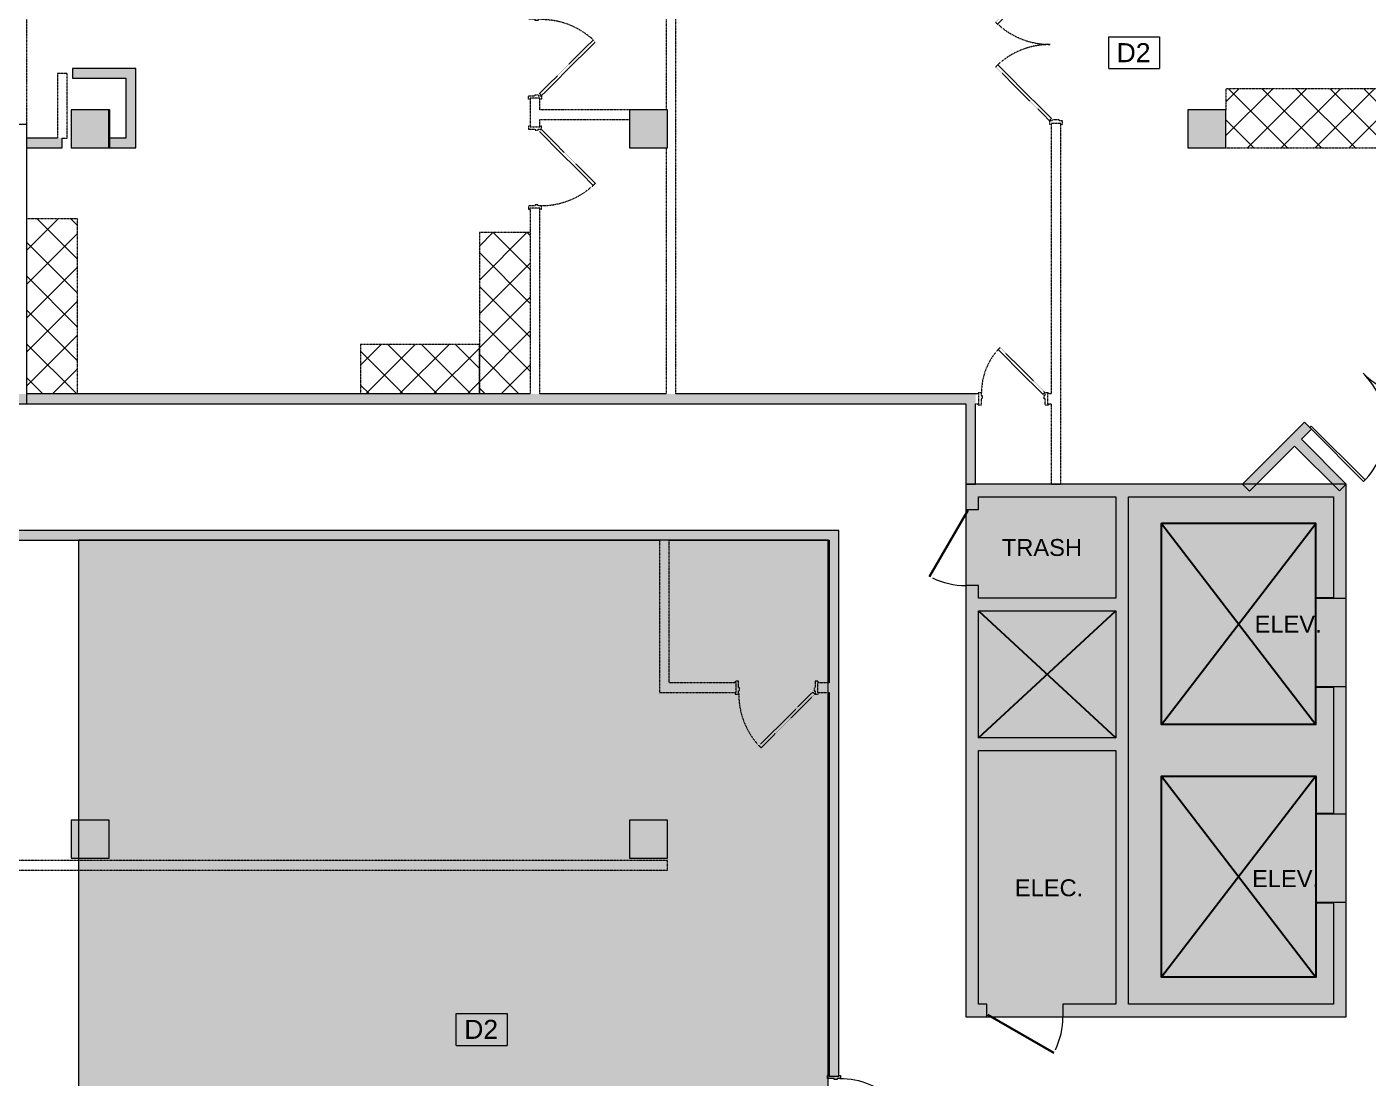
# Model space of a CAD drawing. Header units: inches. Extents: x 624 to 3494, y -709 to 770.
# Drawn here: x 2458 to 3092, y -113 to 384 of the extents above; entities that cross this region are included whole.
import ezdxf

# ---------------------------------------------------------------- set-up
doc = ezdxf.new("R2010")
doc.units = ezdxf.units.IN
doc.header["$MEASUREMENT"] = 0
doc.linetypes.add('Demolished', pattern=[0.1875, 0.125, -0.0625])
for name, color, linetype, lineweight in [('A-ANNO-KEYN', 231, 'Continuous', 9), ('A-COLS', 52, 'Continuous', 13), ('A-DETL-GENF', 92, 'Continuous', 9), ('A-DETL-THIN', 151, 'Continuous', 9), ('A-DOOR', 31, 'Demolished', 9), ('A-WALL', 113, 'Continuous', 13), ('A-WALL-PATT', 111, 'Continuous', 13), ('bb$0$A-0-DOOR-S', 7, 'Continuous', 9), ('bb$0$A-BBASE', 250, 'Continuous', 30), ('dp$0$A-WALL-EXST', 7, 'Continuous', 9), ('I-WALL', 2, 'Continuous', 13), ('Q-CASE', 31, 'Demolished', 9), ('S-COLS', 52, 'Continuous', 13)]:
    doc.layers.add(name, color=color, linetype=linetype, lineweight=lineweight)
doc.styles.add('Arial', font='arial.ttf', dxfattribs={"height": 8.0064})
doc.styles.add('Arial_1', font='arial.ttf', dxfattribs={"height": 9})
pattern_1 = [(45, (0, 0), (-8.01223, 8.01223), []), (135, (0, 0), (-8.01223, -8.01223), [])]

# ---------------------------------------------------------------- blocks, each defined once
blk = doc.blocks.new('1951 Kidwell_Linked_dwg_bb$0$CS_SNG30-7240414-5TH FLOOR DEMOLITION')
at = {"layer": 'bb$0$A-0-DOOR-S'}
blk.add_arc((160, -84), 36, 334.23067, 0, dxfattribs=at)
at = {"layer": 'bb$0$A-BBASE'}
for p, q in [((160.56, -83.03), (191.74, -101.03)), ((191.74, -101.03), (160.56, -83.03))]:
    blk.add_line(p, q, dxfattribs=at)
blk = doc.blocks.new('1951 Kidwell_Linked_dwg_bb$0$CS_SNG30-7240416-5TH FLOOR DEMOLITION')
at = {"layer": 'bb$0$A-0-DOOR-S'}
blk.add_arc((150, 156), 36, 244.23067, 270, dxfattribs=at)
at = {"layer": 'bb$0$A-BBASE'}
for p, q in [((150.97, 155.44), (132.97, 124.26)), ((132.97, 124.26), (150.97, 155.44))]:
    blk.add_line(p, q, dxfattribs=at)
blk = doc.blocks.new('1951 Kidwell_Linked_dwg_bb-7240425-5TH FLOOR DEMOLITION')
at = {"layer": 'bb$0$A-BBASE'}
blk.add_hatch(color=256, dxfattribs=at).paths.add_polyline_path([(-255, 327), (-255, 345), (-255.1, 345), (-255.1, 327)], flags=0)
for p, q in [((-255, 345), (-255.1, 345)), ((-255.1, 345), (-255.1, 327)), ((-255, 327), (-255, 345)), ((-255.1, 327), (-255, 327)), ((-255.1, 327), (-255, 327)), ((156, 108), (221, 48)), ((156, 48), (221, 108)), ((324, 114), (315.62, 114)), ((315.62, 72), (324, 72)), ((315.62, 29.82), (315.62, -65.3)), ((324, 12), (315.62, 12)), ((315.62, -30), (324, -30))]:
    blk.add_line(p, q, dxfattribs=at)
at = {"layer": 'bb$0$A-BBASE', "flags": 128}
for points in [[(-255, 331.62), (-255, 345), (-255.1, 345)], [(242.58, 54.18), (315.62, 149.3), (242.58, 149.3)], [(315.62, 54.18), (242.58, 54.18), (242.58, 149.3), (315.62, 54.18), (315.62, 149.3)], [(242.58, 29.82), (315.62, 29.82), (242.58, -65.3), (242.58, 29.82), (315.62, -65.3), (242.58, -65.3)]]:
    blk.add_lwpolyline(points, dxfattribs=at)
for name in ['1951 Kidwell_Linked_dwg_bb$0$CS_SNG30-7240416-5TH FLOOR DEMOLITION', '1951 Kidwell_Linked_dwg_bb$0$CS_SNG30-7240414-5TH FLOOR DEMOLITION']:
    blk.add_blockref(name, (0, 0))
at = {"layer": 'bb$0$A-BBASE', "color": 7, "char_height": 8.006, "attachment_point": 2, "line_spacing_factor": 0.941778, "style": 'Arial'}
for s, insert, width in [('TRASH', (186.07, 141.99), 45.188), ('ELEV.', (302.51, 105.74), 37.9344), ('ELEC.', (189.43, -18.97), 38.6205), ('ELEV.', (301.28, -14.64), 37.9344)]:
    blk.add_mtext(s, dxfattribs=dict(at, insert=insert, width=width))
blk = doc.blocks.new('1951 Kidwell_Linked_dwg_bb$0$CS_SNG30-7240444-5TH FLOOR DEMOLITION')
at = {"layer": 'bb$0$A-0-DOOR-S'}
blk.add_arc((160, -84), 36, 334.23067, 0, dxfattribs=at)
at = {"layer": 'bb$0$A-BBASE'}
for p, q in [((160.56, -83.03), (191.74, -101.03)), ((191.74, -101.03), (160.56, -83.03))]:
    blk.add_line(p, q, dxfattribs=at)
blk = doc.blocks.new('1951 Kidwell_Linked_dwg_bb$0$CS_SNG30-7240446-5TH FLOOR DEMOLITION')
at = {"layer": 'bb$0$A-0-DOOR-S'}
blk.add_arc((150, 156), 36, 244.23067, 270, dxfattribs=at)
at = {"layer": 'bb$0$A-BBASE'}
for p, q in [((150.97, 155.44), (132.97, 124.26)), ((132.97, 124.26), (150.97, 155.44))]:
    blk.add_line(p, q, dxfattribs=at)
blk = doc.blocks.new('1951 Kidwell_Linked_dwg-6963106-5TH FLOOR DEMOLITION')
at = {"layer": 'bb$0$A-BBASE'}
blk.add_hatch(color=256, dxfattribs=at).paths.add_polyline_path([(-255, 327), (-255, 345), (-255.1, 345), (-255.1, 327)], flags=0)
for p, q in [((-255, 345), (-255.1, 345)), ((-255.1, 345), (-255.1, 327)), ((-255, 327), (-255, 345)), ((-255.1, 327), (-255, 327)), ((-255.1, 327), (-255, 327)), ((156, 108), (221, 48)), ((156, 48), (221, 108)), ((324, 114), (315.62, 114)), ((315.62, 72), (324, 72)), ((315.62, 29.82), (315.62, -65.3)), ((324, 12), (315.62, 12)), ((315.62, -30), (324, -30))]:
    blk.add_line(p, q, dxfattribs=at)
at = {"layer": 'bb$0$A-BBASE', "flags": 128}
for points in [[(-255, 331.62), (-255, 345), (-255.1, 345)], [(242.58, 54.18), (315.62, 149.3), (242.58, 149.3)], [(315.62, 54.18), (242.58, 54.18), (242.58, 149.3), (315.62, 54.18), (315.62, 149.3)], [(242.58, 29.82), (315.62, 29.82), (242.58, -65.3), (242.58, 29.82), (315.62, -65.3), (242.58, -65.3)]]:
    blk.add_lwpolyline(points, dxfattribs=at)
for name in ['1951 Kidwell_Linked_dwg_bb-7240425-5TH FLOOR DEMOLITION', '1951 Kidwell_Linked_dwg_bb$0$CS_SNG30-7240446-5TH FLOOR DEMOLITION', '1951 Kidwell_Linked_dwg_bb$0$CS_SNG30-7240444-5TH FLOOR DEMOLITION']:
    blk.add_blockref(name, (0, 0))
at = {"layer": 'bb$0$A-BBASE', "color": 7, "char_height": 8.006, "attachment_point": 2, "line_spacing_factor": 0.941778, "style": 'Arial'}
for s, insert, width in [('TRASH', (186.07, 141.99), 45.188), ('ELEV.', (302.51, 105.74), 37.9344), ('ELEC.', (189.43, -18.97), 38.6205), ('ELEV.', (301.28, -14.64), 37.9344)]:
    blk.add_mtext(s, dxfattribs=dict(at, insert=insert, width=width))
blk = doc.blocks.new('Door - Single - Solid Door-6962098-5TH FLOOR DEMOLITION')
at = {"layer": 'A-DOOR', "color": 50, "lineweight": 20}
for p, q in [((-15.63, 2.97), (-14.13, 2.97)), ((-15.63, 2.22), (-15.63, 2.97)), ((-14.13, 2.97), (-14.13, -0.15)), ((22.12, 2.97), (23.62, 2.97)), ((22.12, -0.15), (22.12, 2.97)), ((23.62, 2.97), (23.62, 2.22)), ((-15.63, -3.15), (-15.63, -2.4)), ((-14.13, -3.15), (-15.63, -3.15)), ((-14.13, -0.15), (-13.63, -0.15)), ((-14.13, -1.65), (-14.13, -3.15)), ((-13.63, -1.65), (-14.13, -1.65)), ((-13.03, -2.18), (-14.01, -3.15)), ((-14.01, -3.15), (11.45, -28.61)), ((-13.63, -0.15), (-13.63, -1.65)), ((12.42, -27.63), (-13.03, -2.18)), ((21.62, -0.15), (22.12, -0.15)), ((21.62, -1.65), (21.62, -0.15)), ((22.12, -1.65), (21.62, -1.65)), ((22.12, -3.15), (22.12, -1.65)), ((23.62, -3.15), (22.12, -3.15)), ((23.62, -2.4), (23.62, -3.15)), ((11.45, -28.61), (12.42, -27.63))]:
    blk.add_line(p, q, dxfattribs=at)
at = {"layer": 'A-DOOR', "color": 7}
blk.add_arc((-14.01, -3.15), 36, 315, 0.5, dxfattribs=at)
blk = doc.blocks.new('Door - Single - Solid Door-6962101-5TH FLOOR DEMOLITION')
at = {"layer": 'A-DOOR', "color": 50, "lineweight": 20}
for p, q in [((-14.01, 3.15), (11.45, 28.61)), ((12.42, 27.63), (-13.03, 2.18)), ((11.45, 28.61), (12.42, 27.63)), ((-15.63, 3.15), (-15.63, 2.4)), ((-14.13, 3.15), (-15.63, 3.15)), ((-14.13, 1.65), (-14.13, 3.15)), ((-13.63, 1.65), (-14.13, 1.65)), ((-14.13, -2.97), (-14.13, 0.15)), ((-14.13, 0.15), (-13.63, 0.15)), ((-13.03, 2.18), (-14.01, 3.15)), ((-13.63, 0.15), (-13.63, 1.65)), ((22.12, 1.65), (21.62, 1.65)), ((21.62, 1.65), (21.62, 0.15)), ((21.62, 0.15), (22.12, 0.15)), ((23.62, 3.15), (22.12, 3.15)), ((22.12, 3.15), (22.12, 1.65)), ((22.12, 0.15), (22.12, -2.97)), ((23.62, 2.4), (23.62, 3.15)), ((-15.63, -2.22), (-15.63, -2.97)), ((-15.63, -2.97), (-14.13, -2.97)), ((22.12, -2.97), (23.62, -2.97)), ((23.62, -2.97), (23.62, -2.22))]:
    blk.add_line(p, q, dxfattribs=at)
at = {"layer": 'A-DOOR', "color": 7}
blk.add_arc((-14.01, 3.15), 36, 359.5, 45, dxfattribs=at)
blk = doc.blocks.new('Door - Single - Solid Door-V5-5TH FLOOR DEMOLITION')
at = {"layer": 'A-DOOR', "color": 50, "lineweight": 20}
for p, q in [((-14.01, 3.15), (11.45, 28.61)), ((12.42, 27.63), (-13.03, 2.18)), ((11.45, 28.61), (12.42, 27.63)), ((-15.63, 3.15), (-15.63, 2.4)), ((-14.13, 3.15), (-15.63, 3.15)), ((-14.13, 1.65), (-14.13, 3.15)), ((-13.63, 1.65), (-14.13, 1.65)), ((-14.13, -2.97), (-14.13, 0.15)), ((-14.13, 0.15), (-13.63, 0.15)), ((-13.03, 2.18), (-14.01, 3.15)), ((-13.63, 0.15), (-13.63, 1.65)), ((22.12, 1.65), (21.62, 1.65)), ((21.62, 1.65), (21.62, 0.15)), ((21.62, 0.15), (22.12, 0.15)), ((23.62, 3.15), (22.12, 3.15)), ((22.12, 3.15), (22.12, 1.65)), ((22.12, 0.15), (22.12, -2.97)), ((23.62, 2.4), (23.62, 3.15)), ((-15.63, -2.22), (-15.63, -2.97)), ((-15.63, -2.97), (-14.13, -2.97)), ((22.12, -2.97), (23.62, -2.97)), ((23.62, -2.97), (23.62, -2.22))]:
    blk.add_line(p, q, dxfattribs=at)
at = {"layer": 'A-DOOR', "color": 7}
blk.add_arc((-14.01, 3.15), 36, 359.5, 45, dxfattribs=at)
blk = doc.blocks.new('Door - Single - Solid Door-7296942-5TH FLOOR DEMOLITION')
at = {"layer": 'A-DOOR', "linetype": 'Continuous', "lineweight": 13}
h = blk.add_hatch(color=130, dxfattribs=at)
h.paths.add_polyline_path([(-15.63, 2.97), (-15.63, 2.22), (-15.26, 2.22), (-15.26, -2.4), (-15.63, -2.4), (-15.63, -3.15), (-14.13, -3.15), (-14.13, -1.65), (-13.63, -1.65), (-13.63, -0.15), (-14.13, -0.15), (-14.13, 2.97), (-15.26, 2.97)], flags=0)
h.paths.add_polyline_path([(21.62, -0.15), (21.62, -1.65), (22.12, -1.65), (22.12, -3.15), (23.62, -3.15), (23.62, -2.4), (23.24, -2.4), (23.24, 2.22), (23.62, 2.22), (23.6, 2.97), (22.12, 2.97), (22.12, -0.15)], flags=0)
at = {"layer": 'A-DOOR', "color": 8, "linetype": 'Continuous', "lineweight": 20}
for p, q in [((-15.63, 2.97), (-14.13, 2.97)), ((-15.63, 2.22), (-15.63, 2.97)), ((-14.13, 2.97), (-14.13, -0.15)), ((22.12, 2.97), (23.62, 2.97)), ((22.12, -0.15), (22.12, 2.97)), ((23.62, 2.97), (23.62, 2.22)), ((-15.63, -3.15), (-15.63, -2.4)), ((-14.13, -3.15), (-15.63, -3.15)), ((-14.13, -0.15), (-13.63, -0.15)), ((-14.13, -1.65), (-14.13, -3.15)), ((-13.63, -1.65), (-14.13, -1.65)), ((-13.03, -2.18), (-14.01, -3.15)), ((-14.01, -3.15), (11.45, -28.61)), ((-13.63, -0.15), (-13.63, -1.65)), ((12.42, -27.63), (-13.03, -2.18)), ((21.62, -0.15), (22.12, -0.15)), ((21.62, -1.65), (21.62, -0.15)), ((22.12, -1.65), (21.62, -1.65)), ((22.12, -3.15), (22.12, -1.65)), ((23.62, -3.15), (22.12, -3.15)), ((23.62, -2.4), (23.62, -3.15)), ((11.45, -28.61), (12.42, -27.63))]:
    blk.add_line(p, q, dxfattribs=at)
at = {"layer": 'A-DOOR', "linetype": 'Continuous'}
blk.add_arc((-14.01, -3.15), 36, 315, 0.5, dxfattribs=at)
blk = doc.blocks.new('Door - Glass Double - Full Rail - Short Pull-7298233-5TH FLOOR DEMOLITION')
at = {"layer": 'A-DOOR', "color": 8, "linetype": 'Continuous', "lineweight": 20}
for p, q in [((-36, 37.26), (-35, 37.26)), ((-36, 2.31), (-36, 37.26)), ((-35, 37.26), (-35, 1.26)), ((35, 37.26), (35, 1.26)), ((36, 37.26), (35, 37.26)), ((36, 2.31), (36, 37.26)), ((-35, 1.26), (-36, 1.26)), ((35, 1.26), (36, 1.26))]:
    blk.add_line(p, q, dxfattribs=at)
at = {"layer": 'A-DOOR', "linetype": 'Continuous'}
for centre, start, end in [((-36, 1.26), 359.5, 90), ((36, 1.26), 90, 180.5)]:
    blk.add_arc(centre, 36, start, end, dxfattribs=at)
blk = doc.blocks.new('Door - Double - Solid-6962219-5TH FLOOR DEMOLITION')
at = {"layer": 'A-DOOR', "color": 50, "lineweight": 20}
for p, q in [((-38.06, 3.15), (-12.61, 28.61)), ((-11.64, 27.63), (-37.09, 2.18)), ((-12.61, 28.61), (-11.64, 27.63)), ((8.6, 28.61), (7.63, 27.63)), ((7.63, 27.63), (33.08, 2.18)), ((34.05, 3.15), (8.6, 28.61)), ((-39.69, 3.15), (-39.69, 2.4)), ((-38.19, 3.15), (-39.69, 3.15)), ((-38.19, 1.65), (-38.19, 3.15)), ((-37.69, 1.65), (-38.19, 1.65)), ((-37.09, 2.18), (-38.06, 3.15)), ((-37.69, -1.47), (-37.69, 1.65)), ((33.08, 2.18), (34.05, 3.15)), ((34.18, 1.65), (33.68, 1.65)), ((33.68, 1.65), (33.68, -1.47)), ((35.68, 3.15), (34.18, 3.15)), ((34.18, 3.15), (34.18, 1.65)), ((35.68, 2.4), (35.68, 3.15)), ((-39.69, -2.22), (-39.69, -2.97)), ((-39.69, -2.97), (-38.19, -2.97)), ((-38.19, -2.97), (-38.19, -1.47)), ((-38.19, -1.47), (-37.69, -1.47)), ((33.68, -1.47), (34.18, -1.47)), ((34.18, -1.47), (34.18, -2.97)), ((34.18, -2.97), (35.68, -2.97)), ((35.68, -2.97), (35.68, -2.22))]:
    blk.add_line(p, q, dxfattribs=at)
at = {"layer": 'A-DOOR', "color": 7}
for centre, start, end in [((-38.06, 3.15), 359.5, 45), ((34.05, 3.15), 135, 180.5)]:
    blk.add_arc(centre, 36, start, end, dxfattribs=at)
blk = doc.blocks.new('Door - Single - Solid Door 2-6962261-5TH FLOOR DEMOLITION')
at = {"layer": 'A-DOOR', "color": 50, "lineweight": 20}
for p, q in [((-12.63, 2.97), (-11.13, 2.97)), ((-12.63, 2.22), (-12.63, 2.97)), ((-11.13, 2.97), (-11.13, -0.15)), ((19.12, 2.97), (20.62, 2.97)), ((19.12, -0.15), (19.12, 2.97)), ((20.62, 2.97), (20.62, 2.22)), ((-12.63, -3.15), (-12.63, -2.4)), ((-11.13, -3.15), (-12.63, -3.15)), ((-11.13, -0.15), (-10.63, -0.15)), ((-11.13, -1.65), (-11.13, -3.15)), ((-10.63, -1.65), (-11.13, -1.65)), ((-10.03, -2.18), (-11.01, -3.15)), ((-11.01, -3.15), (10.21, -24.36)), ((-10.63, -0.15), (-10.63, -1.65)), ((11.18, -23.39), (-10.03, -2.18)), ((18.62, -0.15), (19.12, -0.15)), ((18.62, -1.65), (18.62, -0.15)), ((19.12, -1.65), (18.62, -1.65)), ((19.12, -3.15), (19.12, -1.65)), ((20.62, -3.15), (19.12, -3.15)), ((20.62, -2.4), (20.62, -3.15)), ((10.21, -24.36), (11.18, -23.39))]:
    blk.add_line(p, q, dxfattribs=at)
at = {"layer": 'A-DOOR', "color": 7}
blk.add_arc((-11.01, -3.15), 30, 315, 0.5, dxfattribs=at)
blk = doc.blocks.new('Casework 1 - Casework 1-6962745-5TH FLOOR DEMOLITION')
at = {"layer": 'Q-CASE'}
h = blk.add_hatch(dxfattribs=at)
h.set_pattern_fill('FP_2', style=0, pattern_type=2)
h.set_pattern_definition(pattern_1)
h.paths.add_polyline_path([(-270, 210.62), (-270, 293.45), (-294, 293.45), (-294, 210.62)], flags=0)
at = {"layer": 'Q-CASE', "color": 7}
for p, q in [((-270, 293.45), (-294, 293.45)), ((-270, 210.62), (-270, 293.45))]:
    blk.add_line(p, q, dxfattribs=at)
blk = doc.blocks.new('Casework 2 - Casework 1-6962775-5TH FLOOR DEMOLITION')
at = {"layer": 'Q-CASE'}
h = blk.add_hatch(dxfattribs=at)
h.set_pattern_fill('FP_3', style=0, pattern_type=2)
h.set_pattern_definition([(45, (-214.014, 6.544), (-8.01223, 8.01223), []), (135, (-214.014, 6.544), (-8.01223, -8.01223), [])])
h.paths.add_polyline_path([(-270, 217.17), (-270, 293.45), (-294, 293.45), (-294, 217.17)], flags=0)
at = {"layer": 'Q-CASE', "color": 7}
for p, q in [((-270, 293.45), (-294, 293.45)), ((-294, 293.45), (-294, 217.17))]:
    blk.add_line(p, q, dxfattribs=at)
blk = doc.blocks.new('Casework 3 - Casework 1-6962803-5TH FLOOR DEMOLITION')
at = {"layer": 'Q-CASE'}
h = blk.add_hatch(dxfattribs=at)
h.set_pattern_fill('FP_4', style=0, pattern_type=2)
h.set_pattern_definition([(315, (-509.617, 137.184), (8.01223, 8.01223), []), (45, (-509.617, 137.184), (-8.01223, 8.01223), [])])
h.paths.add_polyline_path([(-298.99, 217.17), (-275.62, 217.17), (-275.62, 273.35), (-298.99, 273.35)], flags=0)
at = {"layer": 'Q-CASE', "color": 7}
for p, q in [((-275.62, 273.35), (-298.99, 273.35)), ((-275.62, 217.17), (-275.62, 273.35)), ((-298.99, 217.17), (-275.62, 217.17))]:
    blk.add_line(p, q, dxfattribs=at)
blk = doc.blocks.new('Casework 4 - Casework 1-6962885-5TH FLOOR DEMOLITION')
at = {"layer": 'Q-CASE'}
h = blk.add_hatch(dxfattribs=at)
h.set_pattern_fill('FP_2', style=0, pattern_type=2)
h.set_pattern_definition(pattern_1)
h.paths.add_polyline_path([(370, 327), (370, 351), (393.375, 351), (393.375, 423), (273, 423), (273, 393), (370, 393), (370, 355), (273, 355), (273, 327)], flags=0)
at = {"layer": 'Q-CASE', "color": 7}
for p, q in [((273, 393), (370, 393)), ((370, 393), (370, 355)), ((370, 355), (273, 355)), ((273, 355), (273, 345)), ((273, 327), (370, 327))]:
    blk.add_line(p, q, dxfattribs=at)
blk = doc.blocks.new('Concrete-Rectangular-Column - 18 x 18-7059525-5TH FLOOR DEMOLITION')
at = {"layer": 'S-COLS', "lineweight": 9}
blk.add_hatch(color=7, dxfattribs=at).paths.add_polyline_path([(8.33, -9), (9, -9), (9, 9), (-9, 9), (-9, -9)], flags=0)
at = {"layer": 'S-COLS', "color": 8, "lineweight": 20}
for p, q in [((9, 9), (-9, 9)), ((-9, 9), (-9, -9)), ((9, -9), (9, 9)), ((-9, -9), (9, -9))]:
    blk.add_line(p, q, dxfattribs=at)
blk = doc.blocks.new('Keynote Tag - Keynote Number - Boxed-135510-5TH FLOOR DEMOLITION')
at = {"layer": 'A-ANNO-KEYN'}
for p, q in [((-0.125, -0.0792), (-0.125, 0.0781)), ((-0.125, 0.0781), (0.125, 0.0781)), ((0.125, 0.0781), (0.125, -0.0792)), ((-0.125, -0.0792), (0.125, -0.0792))]:
    blk.add_line(p, q, dxfattribs=at)

msp = doc.modelspace()

# ---------------------------------------------------------------- hatches: boundary and pattern name
at = {"layer": 'A-COLS', "lineweight": 9}
h = msp.add_hatch(color=7, dxfattribs=at)
h.paths.add_polyline_path([(3147.91, -709), (3147.91, -438.89), (3099.25, -390.23), (3095, -394.47), (3143.41, -442.87), (3143.41, -698.14), (2802.52, -357.25), (3057.79, -357.25), (3069.55, -369.01), (3073.79, -364.77), (3070.96, -361.94), (3095.91, -337), (3095.91, -202), (3089.91, -202), (3089.91, -212), (3069.91, -212), (3069.91, -351.25), (2925.91, -351.25), (2925.91, -186), (3020.41, -186), (3020.41, -162), (3089.91, -162), (3089.91, -166), (3095.91, -166), (3095.91, -156), (2901.91, -156), (2901.91, -351.25), (2798.91, -351.25), (2798.91, -360), (3004.82, -565.91)], flags=0)
h.paths.add_polyline_path([(3221.27, -365.52), (3229.54, -357.25), (3493.99, -357.25), (3493.99, -351.25), (3393.91, -351.25), (3393.91, -156), (3199.91, -156), (3199.91, -166), (3205.91, -166), (3205.91, -162), (3268.91, -162), (3268.91, -186), (3369.91, -186), (3369.91, -351.25), (3225.91, -351.25), (3225.91, -208), (3205.91, -208), (3205.91, -202), (3199.91, -202), (3199.91, -344.16), (3218.83, -363.09)], flags=0)
h.paths.add_polyline_path([(3373.91, -351.25), (3373.91, -182), (3272.91, -182), (3272.91, -162), (3387.91, -162), (3387.91, -351.25)], flags=0)
h.paths.add_polyline_path([(3221.91, -351.25), (3215.48, -351.25), (3205.91, -341.68), (3205.91, -212), (3221.91, -212), (3221.91, -337.61)], flags=0)
h.paths.add_polyline_path([(2921.91, -351.25), (2907.91, -351.25), (2907.91, -162), (2981.91, -162), (2981.91, -182), (2921.91, -182), (2921.91, -351.07)], flags=0)
h.paths.add_polyline_path([(3073.91, -350.51), (3073.91, -216), (3089.91, -216), (3089.91, -334.51), (3086.81, -337.61)], flags=0)
h.paths.add_polyline_path([(3016.41, -182), (2985.91, -182), (2985.91, -162), (3016.41, -162)], flags=0)
h.paths.add_polyline_path([(3383.91, -84), (3393.91, -84), (3393.91, 122), (3387.91, 122), (3387.91, 48), (3322.91, 48), (3322.91, 162), (3387.91, 162), (3387.91, 157.44), (3393.91, 157.44), (3393.91, 168), (3213.91, 168), (3213.91, 114), (3219.91, 114), (3219.91, 162), (3316.91, 162), (3316.91, -78), (3219.91, -78), (3219.91, -30), (3213.91, -30), (3213.91, -84), (3347.91, -84), (3347.91, -78), (3322.91, -78), (3322.91, 34), (3387.91, 34), (3387.91, -78), (3383.91, -78)], flags=0)
h.paths.add_polyline_path([(2972.91, -84), (3081.91, -84), (3081.91, -30), (3075.91, -30), (3075.91, -78), (2978.91, -78), (2978.91, 162), (3075.91, 162), (3075.91, 114), (3081.91, 114), (3081.91, 168), (2901.91, 168), (2901.91, 156), (2907.91, 156), (2907.91, 162), (2972.91, 162), (2972.91, 114), (2907.91, 114), (2907.91, 120), (2901.91, 120), (2901.91, -84), (2911.91, -84), (2911.91, -78), (2907.91, -78), (2907.91, 42), (2972.91, 42), (2972.91, -78), (2947.91, -78), (2947.91, -84)], flags=0)
h.paths.add_polyline_path([(3081.91, 12), (3081.91, 72), (3075.91, 72), (3075.91, 12)], flags=0)
h.paths.add_polyline_path([(3213.91, 12), (3219.91, 12), (3219.91, 72), (3213.91, 72), (3213.91, 67.3)], flags=0)
h.paths.add_polyline_path([(3387.91, 38), (3322.91, 38), (3322.91, 44), (3387.91, 44)], flags=0)
h.paths.add_polyline_path([(2907.91, 48), (2907.91, 108), (2972.91, 108), (2972.91, 48), (2947.91, 48)], flags=0)
at = {"layer": 'A-DETL-GENF'}
h = msp.add_hatch(color=9, dxfattribs=at)
h.paths.add_polyline_path([(3143.41, -698.14), (3143.41, -442.87), (3095, -394.47), (3099.25, -390.23), (3073.79, -364.77), (3069.55, -369.01), (3057.79, -357.25), (2802.52, -357.25), (3133.9, -688.63)], flags=0)
h.paths.add_polyline_path([(3240.65, -351.25), (3369.91, -351.25), (3369.91, -186), (3268.91, -186), (3268.91, -162), (3205.91, -162), (3205.91, -166), (3199.91, -166), (3199.91, -202), (3205.91, -202), (3205.91, -208), (3225.91, -208), (3225.91, -351.25), (3239.68, -351.25)], flags=0)
h.paths.add_polyline_path([(3373.91, -351.25), (3387.91, -351.25), (3387.91, -162), (3317.91, -162), (3317.91, -182), (3373.91, -182), (3373.91, -350.48)], flags=0)
h.paths.add_polyline_path([(3065.97, -351.25), (3069.91, -351.25), (3069.91, -212), (3089.91, -212), (3089.91, -202), (3095.91, -202), (3095.91, -166), (3089.91, -166), (3089.91, -162), (3020.41, -162), (3020.41, -186), (2925.91, -186), (2925.91, -351.25), (3060.27, -351.25)], flags=0)
h.paths.add_polyline_path([(3215.48, -351.25), (3221.91, -351.25), (3221.91, -212), (3205.91, -212), (3205.91, -341.68), (3208.39, -344.16)], flags=0)
h.paths.add_polyline_path([(2921.91, -351.25), (2921.91, -182), (2981.91, -182), (2981.91, -162), (2907.91, -162), (2907.91, -351.25)], flags=0)
h.paths.add_polyline_path([(3073.91, -350.51), (3089.91, -334.51), (3089.91, -216), (3073.91, -216), (3073.91, -338.62)], flags=0)
h.paths.add_polyline_path([(3272.91, -182), (3313.91, -182), (3313.91, -162), (3272.91, -162)], flags=0)
h.paths.add_polyline_path([(3016.41, -182), (3016.41, -162), (2985.91, -162), (2985.91, -182), (3004.82, -182)], flags=0)
h.paths.add_polyline_path([(3347.91, -84), (3383.91, -84), (3383.91, -78), (3387.91, -78), (3387.91, 34), (3322.91, 34), (3322.91, -78), (3347.91, -78)], flags=0)
h.paths.add_polyline_path([(2947.91, -84), (2947.91, -78), (2972.91, -78), (2972.91, 42), (2907.91, 42), (2907.91, -78), (2911.91, -78), (2911.91, -84)], flags=0)
h.paths.add_polyline_path([(3219.91, -78), (3316.91, -78), (3316.91, 162), (3219.91, 162), (3219.91, 114), (3213.91, 114), (3213.91, 72), (3219.91, 72), (3219.91, 12), (3213.91, 12), (3213.91, -30), (3219.91, -30), (3219.91, -75.6)], flags=0)
h.paths.add_polyline_path([(3075.91, -78), (3075.91, -30), (3081.91, -30), (3081.91, 12), (3075.91, 12), (3075.91, 72), (3081.91, 72), (3081.91, 114), (3075.91, 114), (3075.91, 162), (2978.91, 162), (2978.91, -78), (3004.82, -78)], flags=0)
h.paths.add_polyline_path([(3387.91, 38), (3387.91, 44), (3322.91, 44), (3322.91, 38), (3347.91, 38)], flags=0)
h.paths.add_polyline_path([(3387.91, 48), (3387.91, 122), (3393.91, 122), (3393.91, 157.44), (3387.91, 157.44), (3387.91, 162), (3322.91, 162), (3322.91, 48), (3347.91, 48)], flags=0)
h.paths.add_polyline_path([(2972.61, 48), (2972.91, 48), (2972.91, 108), (2907.91, 108), (2907.91, 48), (2947.91, 48)], flags=0)
h.paths.add_polyline_path([(2907.91, 114), (2972.91, 114), (2972.91, 162), (2907.91, 162), (2907.91, 156), (2901.91, 156), (2901.91, 120), (2907.91, 120)], flags=0)
h.paths.add_polyline_path([(2357.03, 210.62), (2452.91, 210.62), (2452.91, 333), (2232.91, 333), (2232.91, 327), (2228.91, 327), (2228.91, 210.62), (2352.41, 210.62)], flags=0)
h = msp.add_hatch(color=9, dxfattribs=at)
h.paths.add_polyline_path([(2597.13, -356), (2798.91, -356), (2798.91, -351.25), (2901.91, -351.25), (2901.91, -160.63), (2836.91, -160.63), (2836.91, -150.94), (2836.53, -150.94), (2836.53, -149.44), (2836.91, -149.44), (2836.91, -113.19), (2836.53, -113.19), (2836.53, -111.69), (2836.91, -111.69), (2836.91, 141.38), (2482.41, 141.38), (2482.41, 9), (2496.91, 9), (2496.91, -9), (2482.41, -9), (2482.41, -323.75), (2496.91, -323.75), (2496.91, -351.25), (2482.41, -351.25), (2482.41, -356), (2595.22, -356)], flags=0)
h.paths.add_polyline_path([(2742.91, -351.25), (2742.91, -323.75), (2760.91, -323.75), (2760.91, -351.25)], flags=0)
h.paths.add_polyline_path([(2760.91, -9), (2742.91, -9), (2742.91, 9), (2760.91, 9)], flags=0)
at = {"layer": 'A-WALL-PATT', "lineweight": 9}
for points in [[(2496.8, 359.9), (2504.79, 359.9), (2504.79, 364.53), (2479.49, 364.53), (2479.49, 359.9), (2481.91, 359.9)], [(2504.79, 331.62), (2509.41, 331.62), (2509.41, 364.53), (2504.79, 364.53), (2504.79, 359.9)], [(2457.91, 327), (2474.62, 327), (2474.62, 331.62), (2457.91, 331.62)], [(2504.79, 327), (2509.41, 327), (2509.41, 331.62), (2496.91, 331.62), (2496.91, 327)], [(2882.53, 206), (2906.59, 206), (2906.59, 210.62), (2223.91, 210.62), (2223.91, 206), (2760.24, 206)], [(2901.91, 168), (2906.53, 168), (2906.53, 206), (2901.91, 206), (2901.91, 168.53)], [(3081.91, 168), (3060.69, 189.21), (3057.42, 185.94), (3075.36, 168)], [(2357.03, 141.38), (2837.28, 141.38), (2837.28, 146), (2352.41, 146), (2352.41, 141.38)]]:
    msp.add_hatch(color=7, dxfattribs=at).paths.add_polyline_path(points, flags=0)
h = msp.add_hatch(color=7, dxfattribs=at)
h.paths.add_polyline_path([(3039.48, 168), (3065.42, 193.94), (3062.15, 197.21), (3032.98, 168)], flags=0)
h.paths.add_polyline_path([(3116.33, 244.85), (3149.91, 278.43), (3149.91, 284.97), (3113.06, 248.12)], flags=0)
h = msp.add_hatch(color=7, dxfattribs=at)
h.paths.add_polyline_path([(2841.91, -156), (2841.91, -150.56), (2837.28, -150.56), (2837.28, -156), (2841.68, -156)], flags=0)
h.paths.add_polyline_path([(2837.28, -112.06), (2841.91, -112.06), (2841.91, 146), (2837.28, 146), (2837.28, 67.3)], flags=0)

# ---------------------------------------------------------------- linework, layer by layer
at = {"layer": 'A-COLS', "color": 8, "lineweight": 20}
for p, q in [((3081.91, 168), (2901.91, 168)), ((2901.91, 168), (2901.91, 156)), ((3081.91, 114), (3081.91, 168)), ((2907.91, 156), (2907.91, 162)), ((2907.91, 162), (2972.91, 162)), ((2972.91, 162), (2972.91, 114)), ((2978.91, -78), (2978.91, 162)), ((2978.91, 162), (3075.91, 162)), ((3075.91, 162), (3075.91, 114)), ((2901.91, 156), (2907.91, 156)), ((2907.91, 120), (2901.91, 120)), ((2901.91, 120), (2901.91, -84)), ((2907.91, 114), (2907.91, 120)), ((2972.91, 114), (2907.91, 114)), ((2907.91, 48), (2907.91, 108)), ((2907.91, 108), (2972.91, 108)), ((2972.91, 108), (2972.91, 48)), ((3075.91, 114), (3081.91, 114)), ((3081.91, 72), (3075.91, 72)), ((3075.91, 72), (3075.91, 12)), ((3081.91, 12), (3081.91, 72)), ((2972.91, 48), (2907.91, 48)), ((2907.91, -78), (2907.91, 42)), ((2907.91, 42), (2972.91, 42)), ((2972.91, 42), (2972.91, -78)), ((3075.91, 12), (3081.91, 12)), ((3081.91, -30), (3075.91, -30)), ((3075.91, -30), (3075.91, -78)), ((3081.91, -84), (3081.91, -30)), ((2911.91, -78), (2907.91, -78)), ((2911.91, -84), (2911.91, -78)), ((2972.91, -78), (2947.91, -78)), ((2947.91, -78), (2947.91, -84)), ((3075.91, -78), (2978.91, -78)), ((2901.91, -84), (2911.91, -84)), ((2947.91, -84), (3081.91, -84))]:
    msp.add_line(p, q, dxfattribs=at)
at = {"layer": 'A-DETL-THIN'}
for p, q in [((2457.91, 338), (2223.91, 338)), ((2457.91, 206), (2457.91, 338)), ((2223.91, 206), (2457.91, 206)), ((3081.91, 168), (2901.91, 168)), ((2901.91, 168), (2901.91, -84)), ((3081.91, -84), (3081.91, 168)), ((2482.41, 141.38), (2482.41, -356)), ((2836.91, 141.38), (2482.41, 141.38)), ((2836.91, -160.63), (2836.91, 141.38)), ((2901.91, -84), (3081.91, -84))]:
    msp.add_line(p, q, dxfattribs=at)
at = {"layer": 'A-WALL', "color": 50, "linetype": 'Demolished', "lineweight": 20}
for p, q in [((2457.91, 338), (2457.91, 474.4)), ((2760.28, 474.4), (2760.28, 345)), ((2764.91, 210.62), (2764.91, 474.4)), ((2472.41, 362.22), (2472.41, 331.62)), ((2477.04, 362.22), (2472.41, 362.22)), ((2477.04, 331.62), (2477.04, 362.22)), ((2695.92, 350.44), (2695.92, 336.94)), ((2700.54, 350.44), (2695.92, 350.44)), ((2700.54, 345), (2700.54, 350.44)), ((2742.91, 345), (2700.54, 345)), ((2695.92, 336.94), (2700.54, 336.94)), ((2700.54, 336.94), (2700.54, 340.37)), ((2700.54, 340.37), (2742.91, 340.37)), ((2942.28, 338.6), (2942.28, 210.62)), ((2946.91, 338.6), (2942.28, 338.6)), ((2946.91, 168), (2946.91, 338.6)), ((2474.62, 331.62), (2477.04, 331.62)), ((2760.28, 327), (2760.28, 210.62)), ((2695.92, 298.44), (2695.92, 210.62)), ((2700.54, 298.44), (2695.92, 298.44)), ((2700.54, 210.62), (2700.54, 298.44)), ((2908.16, 206), (2908.16, 210.62)), ((2942.28, 210.62), (2940.66, 210.62)), ((2940.66, 210.62), (2940.66, 206)), ((2906.53, 206), (2908.16, 206)), ((2940.66, 206), (2942.28, 206)), ((2942.28, 206), (2942.28, 168)), ((2942.28, 168), (2946.91, 168)), ((2757.12, 141.38), (2757.12, 69.38)), ((2761.74, 74), (2761.74, 141.38)), ((2793.34, 74), (2761.74, 74)), ((2793.34, 69.38), (2793.34, 74)), ((2837.28, 74), (2831.84, 74)), ((2831.84, 74), (2831.84, 69.38)), ((2757.12, 69.38), (2793.34, 69.38)), ((2831.84, 69.38), (2837.28, 69.38)), ((2760.91, -10), (2352.41, -10)), ((2760.91, -14.62), (2760.91, -10)), ((2352.41, -14.62), (2760.91, -14.62))]:
    msp.add_line(p, q, dxfattribs=at)
at = {"layer": 'A-WALL', "color": 8, "lineweight": 20}
for p, q in [((2509.41, 364.53), (2479.49, 364.53)), ((2479.49, 364.53), (2479.49, 359.9)), ((2509.41, 327), (2509.41, 364.53)), ((2479.49, 359.9), (2504.79, 359.9)), ((2504.79, 359.9), (2504.79, 331.62)), ((2472.41, 331.62), (2457.91, 331.62)), ((2474.62, 327), (2474.62, 331.62)), ((2504.79, 331.62), (2496.91, 331.62)), ((2496.91, 331.62), (2496.91, 327)), ((2457.91, 327), (2474.62, 327)), ((2496.91, 327), (2509.41, 327)), ((2695.92, 210.62), (2457.91, 210.62)), ((2760.28, 210.62), (2700.54, 210.62)), ((2908.16, 210.62), (2764.91, 210.62)), ((2357.03, 206), (2901.91, 206)), ((2901.91, 206), (2901.91, 168)), ((2906.53, 168), (2906.53, 206)), ((3062.15, 197.21), (3032.82, 167.88)), ((3065.42, 193.94), (3062.15, 197.21)), ((3060.69, 189.21), (3065.42, 193.94)), ((3036.09, 164.61), (3057.42, 185.94)), ((3057.42, 185.94), (3078.64, 164.73)), ((3081.91, 168), (3060.69, 189.21)), ((2901.91, 168), (2906.53, 168)), ((3032.82, 167.88), (3036.09, 164.61)), ((3078.64, 164.73), (3081.91, 168)), ((2841.91, 146), (2357.03, 146)), ((2841.91, -112.06), (2841.91, 146)), ((2352.41, 141.38), (2757.12, 141.38)), ((2761.74, 141.38), (2837.28, 141.38)), ((2837.28, 141.38), (2837.28, 74)), ((2837.28, 69.38), (2837.28, -112.06)), ((2837.28, -112.06), (2841.91, -112.06))]:
    msp.add_line(p, q, dxfattribs=at)
at = {"layer": 'I-WALL', "color": 8, "lineweight": 20}
for p, q in [((2457.91, 331.62), (2457.91, 338)), ((2457.91, 210.62), (2457.91, 327))]:
    msp.add_line(p, q, dxfattribs=at)

# ---------------------------------------------------------------- block references
at = {"layer": 'A-ANNO-KEYN', "xscale": 95.99999999999994, "yscale": 95.99999999999994, "zscale": 95.99999999999994}
for p in [(2981.56, 372.08), (2673.03, -89.9)]:
    msp.add_blockref('Keynote Tag - Keynote Number - Boxed-135510-5TH FLOOR DEMOLITION', p, dxfattribs=at)
at = {"layer": 'A-DOOR', "color": 7}
for name, p, rotation in [('Door - Double - Solid-6962219-5TH FLOOR DEMOLITION', (2944.68, 377.92), 89.99999999999991), ('Door - Single - Solid Door-6962098-5TH FLOOR DEMOLITION', (2698.14, 365.69), 89.99999999999991), ('Door - Single - Solid Door-6962101-5TH FLOOR DEMOLITION', (2698.14, 321.68), 269.9999999999999), ('Door - Single - Solid Door 2-6962261-5TH FLOOR DEMOLITION', (2928.4, 208.22), 180), ('Door - Single - Solid Door-V5-5TH FLOOR DEMOLITION', (2816.59, 71.78), 180)]:
    msp.add_blockref(name, p, dxfattribs=dict(at, rotation=rotation))
at = {"layer": 'A-DOOR', "linetype": 'Continuous', "lineweight": 13}
for name, p, rotation in [('Door - Glass Double - Full Rail - Short Pull-7298233-5TH FLOOR DEMOLITION', (3089.24, 221.03), 225), ('Door - Single - Solid Door-7296942-5TH FLOOR DEMOLITION', (2839.5, -135.31), 89.99999999999991)]:
    msp.add_blockref(name, p, dxfattribs=dict(at, rotation=rotation))
at = {"layer": 'dp$0$A-WALL-EXST', "color": 250, "lineweight": 30}
msp.add_blockref('1951 Kidwell_Linked_dwg-6963106-5TH FLOOR DEMOLITION', (2751.91, 0), dxfattribs=at)
at = {"layer": 'Q-CASE', "color": 7}
for name, p in [('Casework 4 - Casework 1-6962885-5TH FLOOR DEMOLITION', (2751.91, 0)), ('Casework 1 - Casework 1-6962745-5TH FLOOR DEMOLITION', (2751.91, 0)), ('Casework 2 - Casework 1-6962775-5TH FLOOR DEMOLITION', (2965.92, -6.54))]:
    msp.add_blockref(name, p, dxfattribs=at)
at = {"layer": 'Q-CASE', "color": 7, "rotation": 89.99999999999997}
msp.add_blockref('Casework 3 - Casework 1-6962803-5TH FLOOR DEMOLITION', (2889.09, 509.62), dxfattribs=at)
at = {"layer": 'S-COLS', "lineweight": 9}
for p in [(2487.8, 336), (2751.91, 336), (3015.91, 336), (2487.91, 0), (2751.91, 0)]:
    msp.add_blockref('Concrete-Rectangular-Column - 18 x 18-7059525-5TH FLOOR DEMOLITION', p, dxfattribs=at)

# ---------------------------------------------------------------- texts
at = {"layer": 'A-ANNO-KEYN', "char_height": 9, "width": 19.695, "attachment_point": 1, "style": 'Arial_1'}
for insert in [(2973.28, 376.53), (2664.74, -85.44)]:
    msp.add_mtext('D2', dxfattribs=dict(at, insert=insert))

doc.saveas('drawing.dxf')
